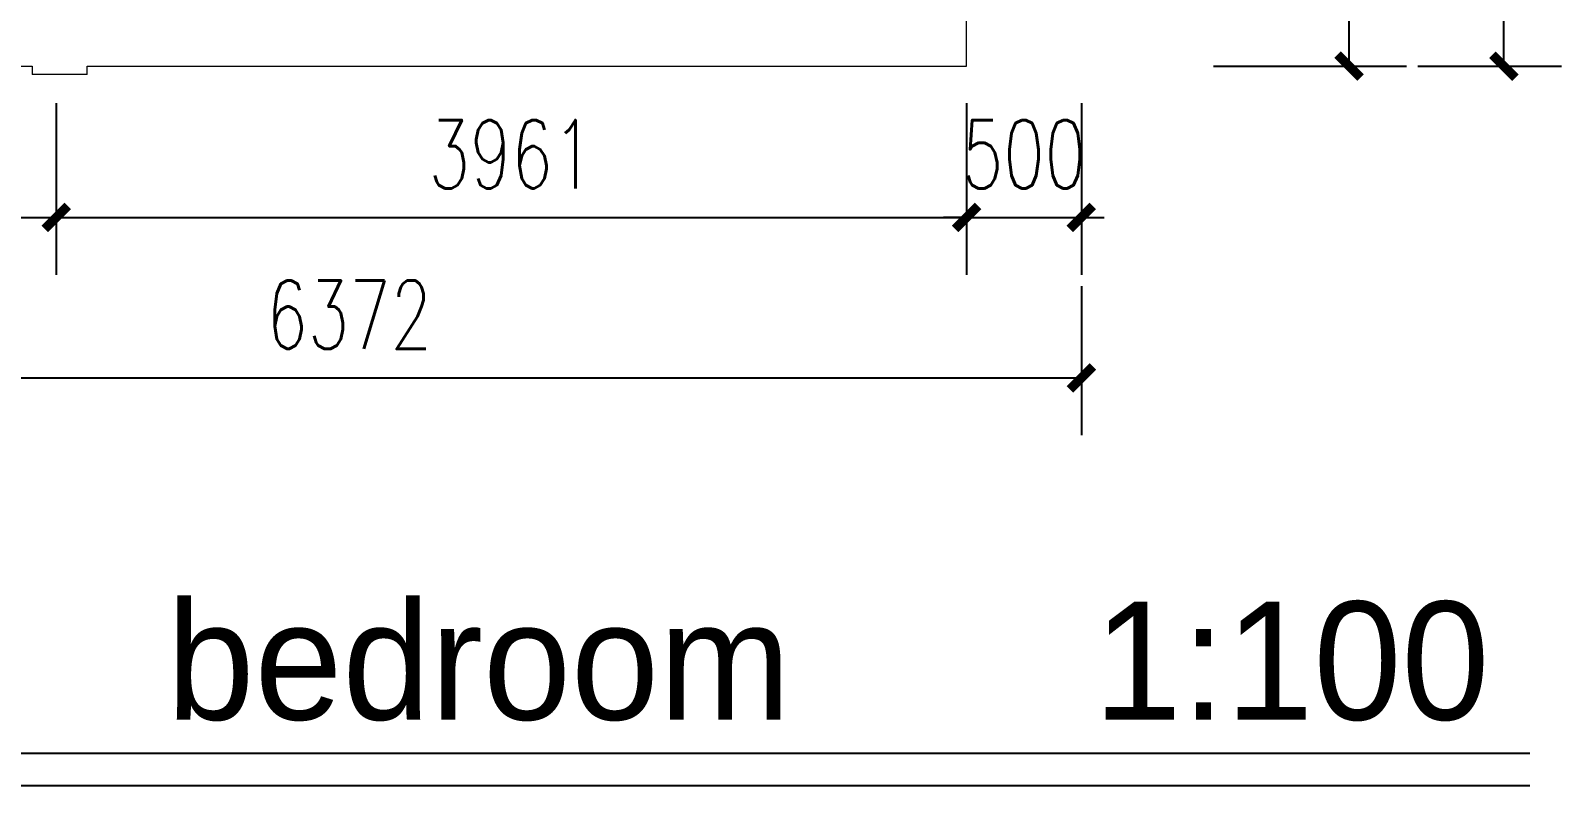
# Model space of a CAD drawing. Header units: millimetres. Extents: x 1706 to 12425, y -387 to 9072.
# Drawn here: x 5763 to 12425, y -387 to 2899 of the extents above; entities that cross this region are included whole.
import ezdxf

# ---------------------------------------------------------------- set-up
doc = ezdxf.new("R2010")
doc.units = ezdxf.units.MM
doc.layers.add('BS-非承重墙', color=255, linetype='Continuous', lineweight=13)
doc.layers.add('DIM_SYMB', color=3, linetype='Continuous')
doc.layers.add('PUB_DIM', color=3, linetype='Continuous')
doc.styles.add('_TCH_DIM_T3', font='SIMPLEX', dxfattribs={"width": 0.705882, "bigfont": 'GBCBIG'})

# ---------------------------------------------------------------- blocks, each defined once
blk = doc.blocks.new('_ArchTick')
at = {"color": 0, "linetype": 'ByBlock', "const_width": 0.4}
blk.add_lwpolyline([(-0.5, -0.5), (0.5, 0.5)], dxfattribs=at)

msp = doc.modelspace()

# ---------------------------------------------------------------- linework, layer by layer
at = {"layer": 'BS-非承重墙', "color": 255, "linetype": 'Continuous'}
for p, q in [((9835.5, 2744.3), (9835.5, 4257)), ((5514.7, 2743.8), (5769.3, 2743.8)), ((5769.3, 2743.8), (5769.3, 2707.8)), ((6009.3, 2743.8), (9835, 2743.8)), ((6009.3, 2707.8), (6009.3, 2743.8)), ((6009.3, 2707.8), (5769.3, 2707.8)), ((6009.3, 2707.8), (5769.3, 2707.8))]:
    msp.add_line(p, q, dxfattribs=at)
msp.add_arc((9835, 2744.3), 0.5, 270, 0, dxfattribs=at)
at = {"layer": 'DIM_SYMB'}
for p, q in [((2719.1, -247.1), (12287.9, -247.1)), ((2719.1, -387.1), (12287.9, -387.1))]:
    msp.add_line(p, q, dxfattribs=at)
at = {"layer": 'PUB_DIM'}
for p, q in [((12174.5, 2743.8), (12174.5, 7184.9)), ((11500.5, 2743.8), (11500.5, 6603.9)), ((10910.4, 2743.8), (11750.5, 2743.8)), ((11800.5, 2743.8), (12424.5, 2743.8)), ((5874.6, 2582.4), (5874.6, 1835.5)), ((5874.6, 2582.4), (5874.6, 1835.5)), ((9835.5, 2582.4), (9835.5, 1835.5)), ((9835.5, 2582.4), (9835.5, 1835.5)), ((10335.5, 2582.4), (10335.5, 1835.5)), ((3963.1, 2085.5), (5874.6, 2085.5)), ((5874.6, 2085.5), (9835.5, 2085.5)), ((9835.5, 2085.5), (9735.5, 2085.5)), ((9835.5, 2085.5), (10335.5, 2085.5)), ((10335.5, 2085.5), (10435.5, 2085.5)), ((10335.5, 1785.5), (10335.5, 1136.9)), ((3963.1, 1386.9), (10335.5, 1386.9))]:
    msp.add_line(p, q, dxfattribs=at)

# ---------------------------------------------------------------- block references
at = {"layer": 'PUB_DIM', "xscale": 100, "yscale": 100, "zscale": 100}
for p, rotation in [((11500.5, 2743.8), 270), ((12174.5, 2743.8), 270), ((5874.6, 2085.5), 180), ((10335.5, 2085.5), 180)]:
    msp.add_blockref('_ArchTick', p, dxfattribs=dict(at, rotation=rotation))
for p in [(5874.6, 2085.5), (9835.5, 2085.5), (9835.5, 2085.5), (10335.5, 1386.9)]:
    msp.add_blockref('_ArchTick', p, dxfattribs=at)

# ---------------------------------------------------------------- texts
at = {"layer": 'DIM_SYMB', "color": 7}
for s, p in [('bedroom', (6354.4, -101.3)), ('1:100', (10389.1, -101.3))]:
    msp.add_text(s, height=514.71, dxfattribs=at).set_placement(p)
at = {"layer": 'PUB_DIM', "color": 7, "char_height": 297.5, "attachment_point": 5, "style": '_TCH_DIM_T3'}
for s, insert in [('\\A1;3961', (7855, 2360.5)), ('\\A1;500', (10085.5, 2360.5)), ('\\A1;6372', (7149.3, 1661.9))]:
    msp.add_mtext(s, dxfattribs=dict(at, insert=insert))

doc.saveas('drawing.dxf')
